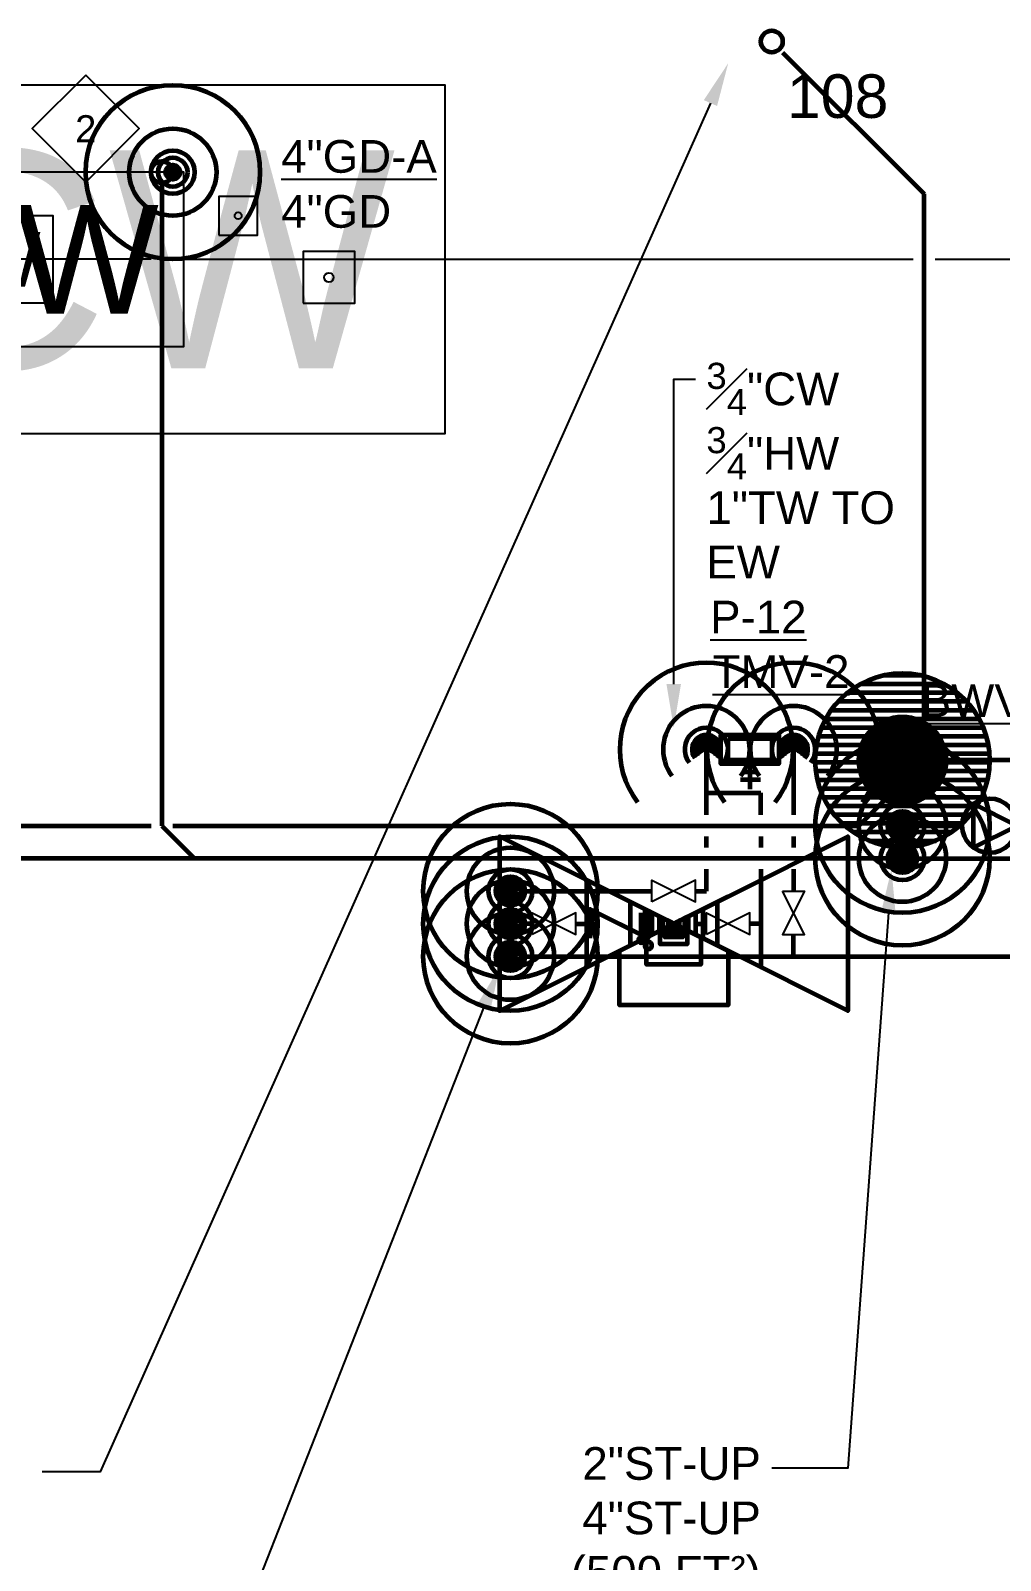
# Model space of a CAD drawing. Extents: x -3956 to 1666, y -2601 to 1886.
# Drawn here: x -1861.2 to -1594, y -128.6 to 292.7 of the extents above; entities that cross this region are included whole.
import ezdxf
from ezdxf.enums import TextEntityAlignment as Align

# ---------------------------------------------------------------- set-up
doc = ezdxf.new("R2010")
doc.units = 0
doc.header["$LTSCALE"] = 36
doc.header["$MEASUREMENT"] = 0
for name, color, linetype in [('G-ANNO-TEXT', 70, 'Continuous'), ('G-ANNO-TEXT @ 96', 70, 'Continuous'), ('P-GD-N', 3, 'Continuous'), ('P-GD-N @ 128', 3, 'Continuous'), ('P-GD-N @ 96', 3, 'Continuous'), ('P-NDCW-N', 4, 'Continuous'), ('P-NDCW-N @ 1 (1)', 4, 'Continuous'), ('P-NDCW-N @ 1 (2)', 4, 'Continuous'), ('P-NDCW-N @ 128', 4, 'Continuous'), ('P-NDCW-N @ 192', 4, 'Continuous'), ('P-NDCW-N @ 384', 4, 'Continuous'), ('P-NDCW-N @ 48', 4, 'Continuous'), ('P-NDCW-N @ 64', 4, 'Continuous'), ('P-NDCW-N @ 768', 4, 'Continuous'), ('P-NDCW-N @ 96', 4, 'Continuous')]:
    doc.layers.add(name, color=color, linetype=linetype)
for name, color, linetype, lineweight in [('P-CW-N', 4, 'Continuous', 60), ('P-CW-N @ 1 (1)', 4, 'Continuous', 60), ('P-CW-N @ 1 (2)', 4, 'Continuous', 60), ('P-CW-N @ 12', 4, 'Continuous', 60), ('P-CW-N @ 128', 4, 'Continuous', 60), ('P-CW-N @ 16', 4, 'Continuous', 60), ('P-CW-N @ 192', 4, 'Continuous', 60), ('P-CW-N @ 2', 4, 'Continuous', 60), ('P-CW-N @ 24', 4, 'Continuous', 60), ('P-CW-N @ 384', 4, 'Continuous', 60), ('P-CW-N @ 4', 4, 'Continuous', 60), ('P-CW-N @ 48', 4, 'Continuous', 60), ('P-CW-N @ 64', 4, 'Continuous', 60), ('P-CW-N @ 768', 4, 'Continuous', 60), ('P-CW-N @ 8', 4, 'Continuous', 60), ('P-CW-N @ 96', 4, 'Continuous', 60), ('P-HW-N', 1, 'Continuous', 60), ('P-HW-N @ 1 (1)', 1, 'Continuous', 60), ('P-HW-N @ 1 (2)', 1, 'Continuous', 60), ('P-HW-N @ 12', 1, 'Continuous', 60), ('P-HW-N @ 128', 1, 'Continuous', 60), ('P-HW-N @ 16', 1, 'Continuous', 60), ('P-HW-N @ 192', 1, 'Continuous', 60), ('P-HW-N @ 2', 1, 'Continuous', 60), ('P-HW-N @ 24', 1, 'Continuous', 60), ('P-HW-N @ 384', 1, 'Continuous', 60), ('P-HW-N @ 4', 1, 'Continuous', 60), ('P-HW-N @ 48', 1, 'Continuous', 60), ('P-HW-N @ 64', 1, 'Continuous', 60), ('P-HW-N @ 768', 1, 'Continuous', 60), ('P-HW-N @ 8', 1, 'Continuous', 60), ('P-HW-N @ 96', 1, 'Continuous', 60), ('P-HWC-N', 2, 'Continuous', 60), ('P-HWC-N @ 1 (1)', 2, 'Continuous', 60), ('P-HWC-N @ 1 (2)', 2, 'Continuous', 60), ('P-HWC-N @ 12', 2, 'Continuous', 60), ('P-HWC-N @ 128', 2, 'Continuous', 60), ('P-HWC-N @ 16', 2, 'Continuous', 60), ('P-HWC-N @ 192', 2, 'Continuous', 60), ('P-HWC-N @ 2', 2, 'Continuous', 60), ('P-HWC-N @ 24', 2, 'Continuous', 60), ('P-HWC-N @ 384', 2, 'Continuous', 60), ('P-HWC-N @ 4', 2, 'Continuous', 60), ('P-HWC-N @ 48', 2, 'Continuous', 60), ('P-HWC-N @ 64', 2, 'Continuous', 60), ('P-HWC-N @ 768', 2, 'Continuous', 60), ('P-HWC-N @ 8', 2, 'Continuous', 60), ('P-HWC-N @ 96', 2, 'Continuous', 60), ('P-SAN-N', 6, 'Continuous', 60), ('P-SAN-N @ 96', 6, 'Continuous', 60), ('P-STRM-N', 2, 'Continuous', 60), ('P-STRM-N @ 1 (1)', 2, 'Continuous', 60), ('P-STRM-N @ 1 (2)', 2, 'Continuous', 60), ('P-STRM-N @ 12', 2, 'Continuous', 60), ('P-STRM-N @ 128', 2, 'Continuous', 60), ('P-STRM-N @ 16', 2, 'Continuous', 60), ('P-STRM-N @ 192', 2, 'Continuous', 60), ('P-STRM-N @ 2', 2, 'Continuous', 60), ('P-STRM-N @ 24', 2, 'Continuous', 60), ('P-STRM-N @ 384', 2, 'Continuous', 60), ('P-STRM-N @ 4', 2, 'Continuous', 60), ('P-STRM-N @ 48', 2, 'Continuous', 60), ('P-STRM-N @ 64', 2, 'Continuous', 60), ('P-STRM-N @ 768', 2, 'Continuous', 60), ('P-STRM-N @ 8', 2, 'Continuous', 60), ('P-STRM-N @ 96', 2, 'Continuous', 60)]:
    doc.layers.add(name, color=color, linetype=linetype, lineweight=lineweight)
doc.layers.add('P-SAN-DFU', color=7, linetype='Continuous', plot=False)
doc.styles.add('Arial', font='arial.ttf')

# ---------------------------------------------------------------- blocks, each defined once
blk = doc.blocks.new('*U7')
blk.add_circle((0, 0), 0.03125)
blk = doc.blocks.new('*U1555')
at = {"layer": 'P-STRM-N @ 1 (1)'}
blk.add_blockref('*U7', (-1621.000000014937, 73.74280152299616), dxfattribs=at)
at = {"layer": 'P-STRM-N @ 1 (2)'}
blk.add_blockref('*U7', (-1621.000000014937, 73.74280152299616), dxfattribs=at)
at = {"layer": 'P-STRM-N @ 12', "xscale": 12, "yscale": 12, "zscale": 12}
blk.add_blockref('*U7', (-1621.000000014937, 73.74280152299616), dxfattribs=at)
at = {"layer": 'P-STRM-N @ 128', "xscale": 128, "yscale": 128, "zscale": 128}
blk.add_blockref('*U7', (-1621.000000014937, 73.74280152299616), dxfattribs=at)
at = {"layer": 'P-STRM-N @ 16', "xscale": 16, "yscale": 16, "zscale": 16}
blk.add_blockref('*U7', (-1621.000000014937, 73.74280152299616), dxfattribs=at)
at = {"layer": 'P-STRM-N @ 192', "xscale": 192, "yscale": 192, "zscale": 192}
blk.add_blockref('*U7', (-1621.000000014937, 73.74280152299616), dxfattribs=at)
at = {"layer": 'P-STRM-N @ 2', "xscale": 2, "yscale": 2, "zscale": 2}
blk.add_blockref('*U7', (-1621.000000014937, 73.74280152299616), dxfattribs=at)
at = {"layer": 'P-STRM-N @ 24', "xscale": 24, "yscale": 24, "zscale": 24}
blk.add_blockref('*U7', (-1621.000000014937, 73.74280152299616), dxfattribs=at)
at = {"layer": 'P-STRM-N @ 384', "xscale": 384, "yscale": 384, "zscale": 384}
blk.add_blockref('*U7', (-1621.000000014937, 73.74280152299616), dxfattribs=at)
at = {"layer": 'P-STRM-N @ 4', "xscale": 4, "yscale": 4, "zscale": 4}
blk.add_blockref('*U7', (-1621.000000014937, 73.74280152299616), dxfattribs=at)
at = {"layer": 'P-STRM-N @ 48', "xscale": 48, "yscale": 48, "zscale": 48}
blk.add_blockref('*U7', (-1621.000000014937, 73.74280152299616), dxfattribs=at)
at = {"layer": 'P-STRM-N @ 64', "xscale": 64, "yscale": 64, "zscale": 64}
blk.add_blockref('*U7', (-1621.000000014937, 73.74280152299616), dxfattribs=at)
at = {"layer": 'P-STRM-N @ 768', "xscale": 768, "yscale": 768, "zscale": 768}
blk.add_blockref('*U7', (-1621.000000014937, 73.74280152299616), dxfattribs=at)
at = {"layer": 'P-STRM-N @ 8', "xscale": 8, "yscale": 8, "zscale": 8}
blk.add_blockref('*U7', (-1621.000000014937, 73.74280152299616), dxfattribs=at)
at = {"layer": 'P-STRM-N @ 96', "xscale": 96, "yscale": 96, "zscale": 96}
blk.add_blockref('*U7', (-1621.000000014937, 73.74280152299616), dxfattribs=at)
blk = doc.blocks.new('*U25')
h = blk.add_hatch()
h.set_pattern_fill('ANSI31', color=256, scale=0.025, angle=135)
h.set_pattern_definition([(180, (0, 0), (-4.336808689942018e-19, -0.003125), [])])
edge = h.paths.add_edge_path()
edge.add_arc((-3.469446951953614e-18, -6.938893903907228e-18), 0.03125000000000001, 0, 360)
blk.add_circle((0, 0), 0.03125)
blk = doc.blocks.new('*U1654')
at = {"layer": 'P-STRM-N @ 1 (1)'}
blk.add_blockref('*U25', (-1621.000000014937, 91.74280152299616), dxfattribs=at)
at = {"layer": 'P-STRM-N @ 1 (2)'}
blk.add_blockref('*U25', (-1621.000000014937, 91.74280152299616), dxfattribs=at)
at = {"layer": 'P-STRM-N @ 12', "xscale": 12, "yscale": 12, "zscale": 12}
blk.add_blockref('*U25', (-1621.000000014937, 91.74280152299616), dxfattribs=at)
at = {"layer": 'P-STRM-N @ 128', "xscale": 128, "yscale": 128, "zscale": 128}
blk.add_blockref('*U25', (-1621.000000014937, 91.74280152299616), dxfattribs=at)
at = {"layer": 'P-STRM-N @ 16', "xscale": 16, "yscale": 16, "zscale": 16}
blk.add_blockref('*U25', (-1621.000000014937, 91.74280152299616), dxfattribs=at)
at = {"layer": 'P-STRM-N @ 192', "xscale": 192, "yscale": 192, "zscale": 192}
blk.add_blockref('*U25', (-1621.000000014937, 91.74280152299616), dxfattribs=at)
at = {"layer": 'P-STRM-N @ 2', "xscale": 2, "yscale": 2, "zscale": 2}
blk.add_blockref('*U25', (-1621.000000014937, 91.74280152299616), dxfattribs=at)
at = {"layer": 'P-STRM-N @ 24', "xscale": 24, "yscale": 24, "zscale": 24}
blk.add_blockref('*U25', (-1621.000000014937, 91.74280152299616), dxfattribs=at)
at = {"layer": 'P-STRM-N @ 384', "xscale": 384, "yscale": 384, "zscale": 384}
blk.add_blockref('*U25', (-1621.000000014937, 91.74280152299616), dxfattribs=at)
at = {"layer": 'P-STRM-N @ 4', "xscale": 4, "yscale": 4, "zscale": 4}
blk.add_blockref('*U25', (-1621.000000014937, 91.74280152299616), dxfattribs=at)
at = {"layer": 'P-STRM-N @ 48', "xscale": 48, "yscale": 48, "zscale": 48}
blk.add_blockref('*U25', (-1621.000000014937, 91.74280152299616), dxfattribs=at)
at = {"layer": 'P-STRM-N @ 64', "xscale": 64, "yscale": 64, "zscale": 64}
blk.add_blockref('*U25', (-1621.000000014937, 91.74280152299616), dxfattribs=at)
at = {"layer": 'P-STRM-N @ 768', "xscale": 768, "yscale": 768, "zscale": 768}
blk.add_blockref('*U25', (-1621.000000014937, 91.74280152299616), dxfattribs=at)
at = {"layer": 'P-STRM-N @ 8', "xscale": 8, "yscale": 8, "zscale": 8}
blk.add_blockref('*U25', (-1621.000000014937, 91.74280152299616), dxfattribs=at)
at = {"layer": 'P-STRM-N @ 96', "xscale": 96, "yscale": 96, "zscale": 96}
blk.add_blockref('*U25', (-1555.000000014937, 91.74280152299616), dxfattribs=at)
blk = doc.blocks.new('*U83')
at = {"layer": 'DEFPOINTS'}
blk.add_lwpolyline([(-0.1875, -0.06249999999999999), (0.1875, -0.0625), (0.1875, 0.0625), (-0.1875, 0.0625)], close=True, dxfattribs=at)
at = {"style": 'Arial'}
blk.add_text('NDCW', height=0.078125, dxfattribs=at).set_placement((-8.219560710945029e-17, 0), align=Align.MIDDLE)
blk = doc.blocks.new('*U1755')
at = {"layer": 'P-NDCW-N @ 1 (1)', "linetype": 'ByBlock', "lineweight": -2}
blk.add_blockref('*U83', (-1891.000000014937, 229.7428015229962), dxfattribs=at)
at = {"layer": 'P-NDCW-N @ 1 (2)', "linetype": 'ByBlock', "lineweight": -2}
blk.add_blockref('*U83', (-1891.000000014937, 229.7428015229962), dxfattribs=at)
at = {"layer": 'P-NDCW-N @ 128', "linetype": 'ByBlock', "lineweight": -2, "xscale": 128, "yscale": 128, "zscale": 128}
blk.add_blockref('*U83', (-1891.000000014937, 229.7428015229962), dxfattribs=at)
at = {"layer": 'P-NDCW-N @ 192', "linetype": 'ByBlock', "lineweight": -2, "xscale": 192, "yscale": 192, "zscale": 192}
blk.add_blockref('*U83', (-1891.000000014937, 229.7428015229962), dxfattribs=at)
at = {"layer": 'P-NDCW-N @ 384', "linetype": 'ByBlock', "lineweight": -2, "xscale": 384, "yscale": 384, "zscale": 384}
blk.add_blockref('*U83', (-1891.000000014937, 229.7428015229962), dxfattribs=at)
at = {"layer": 'P-NDCW-N @ 48', "linetype": 'ByBlock', "lineweight": -2, "xscale": 48, "yscale": 48, "zscale": 48}
blk.add_blockref('*U83', (-1891.000000014937, 229.7428015229962), dxfattribs=at)
at = {"layer": 'P-NDCW-N @ 64', "linetype": 'ByBlock', "lineweight": -2, "xscale": 64, "yscale": 64, "zscale": 64}
blk.add_blockref('*U83', (-1891.000000014937, 229.7428015229962), dxfattribs=at)
at = {"layer": 'P-NDCW-N @ 768', "linetype": 'ByBlock', "lineweight": -2, "xscale": 768, "yscale": 768, "zscale": 768}
blk.add_blockref('*U83', (-1891.000000014937, 229.7428015229962), dxfattribs=at)
at = {"layer": 'P-NDCW-N @ 96', "linetype": 'ByBlock', "lineweight": -2, "xscale": 96, "yscale": 96, "zscale": 96}
blk.add_blockref('*U83', (-1891.000000014937, 229.7428015229962), dxfattribs=at)
blk = doc.blocks.new('*U1803')
at = {"layer": 'P-STRM-N @ 1 (1)'}
blk.add_blockref('*U7', (-1621.000000014937, 64.74280152299616), dxfattribs=at)
at = {"layer": 'P-STRM-N @ 1 (2)'}
blk.add_blockref('*U7', (-1621.000000014937, 64.74280152299616), dxfattribs=at)
at = {"layer": 'P-STRM-N @ 12', "xscale": 12, "yscale": 12, "zscale": 12}
blk.add_blockref('*U7', (-1621.000000014937, 64.74280152299616), dxfattribs=at)
at = {"layer": 'P-STRM-N @ 128', "xscale": 128, "yscale": 128, "zscale": 128}
blk.add_blockref('*U7', (-1621.000000014937, 64.74280152299616), dxfattribs=at)
at = {"layer": 'P-STRM-N @ 16', "xscale": 16, "yscale": 16, "zscale": 16}
blk.add_blockref('*U7', (-1621.000000014937, 64.74280152299616), dxfattribs=at)
at = {"layer": 'P-STRM-N @ 192', "xscale": 192, "yscale": 192, "zscale": 192}
blk.add_blockref('*U7', (-1621.000000014937, 64.74280152299616), dxfattribs=at)
at = {"layer": 'P-STRM-N @ 2', "xscale": 2, "yscale": 2, "zscale": 2}
blk.add_blockref('*U7', (-1621.000000014937, 64.74280152299616), dxfattribs=at)
at = {"layer": 'P-STRM-N @ 24', "xscale": 24, "yscale": 24, "zscale": 24}
blk.add_blockref('*U7', (-1621.000000014937, 64.74280152299616), dxfattribs=at)
at = {"layer": 'P-STRM-N @ 384', "xscale": 384, "yscale": 384, "zscale": 384}
blk.add_blockref('*U7', (-1621.000000014937, 64.74280152299616), dxfattribs=at)
at = {"layer": 'P-STRM-N @ 4', "xscale": 4, "yscale": 4, "zscale": 4}
blk.add_blockref('*U7', (-1621.000000014937, 64.74280152299616), dxfattribs=at)
at = {"layer": 'P-STRM-N @ 48', "xscale": 48, "yscale": 48, "zscale": 48}
blk.add_blockref('*U7', (-1621.000000014937, 64.74280152299616), dxfattribs=at)
at = {"layer": 'P-STRM-N @ 64', "xscale": 64, "yscale": 64, "zscale": 64}
blk.add_blockref('*U7', (-1621.000000014937, 64.74280152299616), dxfattribs=at)
at = {"layer": 'P-STRM-N @ 768', "xscale": 768, "yscale": 768, "zscale": 768}
blk.add_blockref('*U7', (-1621.000000014937, 64.74280152299616), dxfattribs=at)
at = {"layer": 'P-STRM-N @ 8', "xscale": 8, "yscale": 8, "zscale": 8}
blk.add_blockref('*U7', (-1621.000000014937, 64.74280152299616), dxfattribs=at)
at = {"layer": 'P-STRM-N @ 96', "xscale": 96, "yscale": 96, "zscale": 96}
blk.add_blockref('*U7', (-1621.000000014937, 64.74280152299616), dxfattribs=at)
blk = doc.blocks.new('BACKWATER VALVE')
blk.add_lwpolyline([(0.078125, 1.91351062366774e-18), (-0.046875, 0.0625), (-0.046875, -0.0625)], close=True)
blk.add_circle((0, 0), 0.078125)
blk = doc.blocks.new('DIAMOND TAG')
blk.add_lwpolyline([(0, -0.1533391834124131), (0.1533391834122995, 0), (0, 0.1533391834122995), (-0.1533391834122995, 0)], close=True)
at = {"style": 'Arial'}
blk.add_attdef('XXX', text='', height=0.078125, dxfattribs=at).set_placement((0, 0), align=Align.MIDDLE)
blk = doc.blocks.new('*U1813')
at = {"layer": 'P-STRM-N @ 1 (1)'}
blk.add_blockref('*U7', (-1822.000000014937, 253.7428015229962), dxfattribs=at)
at = {"layer": 'P-STRM-N @ 1 (2)'}
blk.add_blockref('*U7', (-1822.000000014937, 253.7428015229962), dxfattribs=at)
at = {"layer": 'P-STRM-N @ 12', "xscale": 12, "yscale": 12, "zscale": 12}
blk.add_blockref('*U7', (-1822.000000014937, 253.7428015229962), dxfattribs=at)
at = {"layer": 'P-STRM-N @ 128', "xscale": 128, "yscale": 128, "zscale": 128}
blk.add_blockref('*U7', (-1822.000000014937, 253.7428015229962), dxfattribs=at)
at = {"layer": 'P-STRM-N @ 16', "xscale": 16, "yscale": 16, "zscale": 16}
blk.add_blockref('*U7', (-1822.000000014937, 253.7428015229962), dxfattribs=at)
at = {"layer": 'P-STRM-N @ 192', "xscale": 192, "yscale": 192, "zscale": 192}
blk.add_blockref('*U7', (-1822.000000014937, 253.7428015229962), dxfattribs=at)
at = {"layer": 'P-STRM-N @ 2', "xscale": 2, "yscale": 2, "zscale": 2}
blk.add_blockref('*U7', (-1822.000000014937, 253.7428015229962), dxfattribs=at)
at = {"layer": 'P-STRM-N @ 24', "xscale": 24, "yscale": 24, "zscale": 24}
blk.add_blockref('*U7', (-1822.000000014937, 253.7428015229962), dxfattribs=at)
at = {"layer": 'P-STRM-N @ 384', "xscale": 384, "yscale": 384, "zscale": 384}
blk.add_blockref('*U7', (-1822.000000014937, 253.7428015229962), dxfattribs=at)
at = {"layer": 'P-STRM-N @ 4', "xscale": 4, "yscale": 4, "zscale": 4}
blk.add_blockref('*U7', (-1822.000000014937, 253.7428015229962), dxfattribs=at)
at = {"layer": 'P-STRM-N @ 48', "xscale": 48, "yscale": 48, "zscale": 48}
blk.add_blockref('*U7', (-1822.000000014937, 253.7428015229962), dxfattribs=at)
at = {"layer": 'P-STRM-N @ 64', "xscale": 64, "yscale": 64, "zscale": 64}
blk.add_blockref('*U7', (-1822.000000014937, 253.7428015229962), dxfattribs=at)
at = {"layer": 'P-STRM-N @ 768', "xscale": 768, "yscale": 768, "zscale": 768}
blk.add_blockref('*U7', (-1822.000000014937, 253.7428015229962), dxfattribs=at)
at = {"layer": 'P-STRM-N @ 8', "xscale": 8, "yscale": 8, "zscale": 8}
blk.add_blockref('*U7', (-1822.000000014937, 253.7428015229962), dxfattribs=at)
at = {"layer": 'P-STRM-N @ 96', "xscale": 96, "yscale": 96, "zscale": 96}
blk.add_blockref('*U7', (-1825.000000014937, 253.7428015229962), dxfattribs=at)
blk = doc.blocks.new('*U17')
at = {"linetype": 'Continuous'}
blk.add_lwpolyline([(-0.05555774199920424, -0.05555774199920421), (0.05555774199920421, -0.05555774199920424), (0.05555774199920425, 0.05555774199920421), (-0.05555774199920416, 0.05555774199920427)], close=True, dxfattribs=at)
at = {"color": 7, "linetype": 'Continuous'}
blk.add_circle((0, 0), 0.01, dxfattribs=at)
blk = doc.blocks.new('*U1841')
at = {"layer": 'P-GD-N @ 128', "xscale": 128, "yscale": 128, "zscale": 128}
blk.add_blockref('*U17', (-1779.000000014937, 224.7428015229966), dxfattribs=at)
at = {"layer": 'P-GD-N @ 96', "xscale": 96, "yscale": 96, "zscale": 96}
blk.add_blockref('*U17', (-1804.000000014937, 241.7428015229962), dxfattribs=at)
blk = doc.blocks.new('*U41')
at = {"linetype": 'Continuous'}
for p, q in [((1.000000000001e-06, 0.03125), (1.000000000001e-06, 0.08564697334713617)), ((-0.02242570140196611, 0.06523007362366245), (0.02056475370833223, 0.06523007362366245))]:
    blk.add_line(p, q, dxfattribs=at)
blk.add_lwpolyline([(0.0625, -0.03125), (-0.062498, -0.03125), (-0.062498, 0.03125), (0.0625, 0.03125)], close=True, dxfattribs=at)
blk = doc.blocks.new('*U1851')
at = {"layer": 'P-HW-N @ 128', "xscale": 128, "yscale": 128, "zscale": 128, "rotation": 180}
blk.add_blockref('*U41', (-1662.999904014936, 94.74280152299616), dxfattribs=at)
at = {"layer": 'P-HW-N @ 96', "xscale": 96, "yscale": 96, "zscale": 96, "rotation": 180}
blk.add_blockref('*U41', (-1662.999904014936, 94.74280152299616), dxfattribs=at)
blk = doc.blocks.new('*U97')
at = {"linetype": 'Continuous'}
blk.add_lwpolyline([(-0.0625, 0.0625, 0, 0.02734375, 0), (-0.004140429033668624, 0.0625, 0, 0, 0), (-0.004140429033668624, 0.0625, 0, 0, 0), (0.06249999999977263, 0.0625, 0, 0, 0)], format="xyseb", dxfattribs=at)
blk.add_lwpolyline([(-0.0625, 0.03125), (-0.0625, -0.03125), (0.0625, 0.03125), (0.0625, -0.03125)], dxfattribs=at)
blk.add_circle((0.0625, 0.046875), 0.007812499999988433, dxfattribs=at)
blk = doc.blocks.new('*U1852')
at = {"layer": 'P-HWC-N @ 128', "xscale": -128, "yscale": 128, "zscale": 128, "rotation": 180}
blk.add_blockref('*U97', (-1699.000000014936, 46.74280152299616), dxfattribs=at)
at = {"layer": 'P-HWC-N @ 96', "xscale": -96, "yscale": 96, "zscale": 96, "rotation": 180}
blk.add_blockref('*U97', (-1699.000000014936, 46.74280152299616), dxfattribs=at)
blk = doc.blocks.new('*U42')
at = {"linetype": 'Continuous'}
for points in [[(-0.01950223899833947, -0.009751119128395658), (-0.06250000047529625, -0.03124999904940751), (-0.06249999952470375, 0.03125000095059249), (-0.01950223850397403, 0.009751119622759319)], [(-0.01950223850397423, 0.00975111962275942), (-0.01950223850397423, 0.02925335812675912), (0.0195022389983379, 0.02925335812675912), (0.0195022389983379, 0.00975111912839576)], [(0.01950223850397226, -0.009751119622759319), (0.06249999952470375, -0.03125000095059249), (0.06250000047529625, 0.03124999904940751), (0.0195022389983377, 0.009751119128395658)], [(-0.01950223850397562, -0.009751119622759222), (4.943599696272116e-10, -4.943635590677493e-10), (-0.01950223800961018, 0.009751119128395755)], [(0.01950223899833789, 0.009751119128395757), (4.943647435862175e-10, -4.943635590677493e-10), (0.01950223949270333, -0.00975111962275922)]]:
    blk.add_lwpolyline(points, dxfattribs=at)
blk = doc.blocks.new('*U1853')
at = {"layer": 'P-HWC-N @ 1 (1)', "rotation": 180}
blk.add_blockref('*U42', (-1684.000000014936, 46.74280147553736), dxfattribs=at)
at = {"layer": 'P-HWC-N @ 1 (2)', "rotation": 180}
blk.add_blockref('*U42', (-1684.000000014936, 46.74280147553736), dxfattribs=at)
at = {"layer": 'P-HWC-N @ 12', "xscale": 12, "yscale": 12, "zscale": 12, "rotation": 180}
blk.add_blockref('*U42', (-1684.000000014936, 46.74280147553736), dxfattribs=at)
at = {"layer": 'P-HWC-N @ 128', "xscale": 128, "yscale": 128, "zscale": 128, "rotation": 180}
blk.add_blockref('*U42', (-1684.000000014936, 46.74280147553736), dxfattribs=at)
at = {"layer": 'P-HWC-N @ 16', "xscale": 16, "yscale": 16, "zscale": 16, "rotation": 180}
blk.add_blockref('*U42', (-1684.000000014936, 46.74280147553736), dxfattribs=at)
at = {"layer": 'P-HWC-N @ 192', "xscale": 192, "yscale": 192, "zscale": 192, "rotation": 180}
blk.add_blockref('*U42', (-1684.000000014936, 46.74280147553736), dxfattribs=at)
at = {"layer": 'P-HWC-N @ 2', "xscale": 2, "yscale": 2, "zscale": 2, "rotation": 180}
blk.add_blockref('*U42', (-1684.000000014936, 46.74280147553736), dxfattribs=at)
at = {"layer": 'P-HWC-N @ 24', "xscale": 24, "yscale": 24, "zscale": 24, "rotation": 180}
blk.add_blockref('*U42', (-1684.000000014936, 46.74280147553736), dxfattribs=at)
at = {"layer": 'P-HWC-N @ 384', "xscale": 384, "yscale": 384, "zscale": 384, "rotation": 180}
blk.add_blockref('*U42', (-1684.000000014936, 46.74280147553736), dxfattribs=at)
at = {"layer": 'P-HWC-N @ 4', "xscale": 4, "yscale": 4, "zscale": 4, "rotation": 180}
blk.add_blockref('*U42', (-1684.000000014936, 46.74280147553736), dxfattribs=at)
at = {"layer": 'P-HWC-N @ 48', "xscale": 48, "yscale": 48, "zscale": 48, "rotation": 180}
blk.add_blockref('*U42', (-1684.000000014936, 46.74280147553736), dxfattribs=at)
at = {"layer": 'P-HWC-N @ 64', "xscale": 64, "yscale": 64, "zscale": 64, "rotation": 180}
blk.add_blockref('*U42', (-1684.000000014936, 46.74280147553736), dxfattribs=at)
at = {"layer": 'P-HWC-N @ 768', "xscale": 768, "yscale": 768, "zscale": 768, "rotation": 180}
blk.add_blockref('*U42', (-1684.000000014936, 46.74280147553736), dxfattribs=at)
at = {"layer": 'P-HWC-N @ 8', "xscale": 8, "yscale": 8, "zscale": 8, "rotation": 180}
blk.add_blockref('*U42', (-1684.000000014936, 46.74280147553736), dxfattribs=at)
at = {"layer": 'P-HWC-N @ 96', "xscale": 96, "yscale": 96, "zscale": 96, "rotation": 180}
blk.add_blockref('*U42', (-1684.000000014936, 46.74280147553736), dxfattribs=at)
blk = doc.blocks.new('*U13')
at = {"linetype": 'Continuous'}
blk.add_arc((0, 0), 0.03111555437015312, 232.5669694738212, 127.4330305261797, dxfattribs=at)
blk = doc.blocks.new('*U1854')
at = {"layer": 'P-HW-N @ 1 (1)', "rotation": 89.99999999999999}
blk.add_blockref('*U13', (-1675.000000014937, 94.74280152299616), dxfattribs=at)
at = {"layer": 'P-HW-N @ 1 (2)', "rotation": 89.99999999999999}
blk.add_blockref('*U13', (-1675.000000014937, 94.74280152299616), dxfattribs=at)
at = {"layer": 'P-HW-N @ 12', "xscale": 12, "yscale": 12, "zscale": 12, "rotation": 89.99999999999999}
blk.add_blockref('*U13', (-1675.000000014937, 94.74280152299616), dxfattribs=at)
at = {"layer": 'P-HW-N @ 128', "xscale": 128, "yscale": 128, "zscale": 128, "rotation": 89.99999999999999}
blk.add_blockref('*U13', (-1675.000000014937, 94.74280152299616), dxfattribs=at)
at = {"layer": 'P-HW-N @ 16', "xscale": 16, "yscale": 16, "zscale": 16, "rotation": 89.99999999999999}
blk.add_blockref('*U13', (-1675.000000014937, 94.74280152299616), dxfattribs=at)
at = {"layer": 'P-HW-N @ 192', "xscale": 192, "yscale": 192, "zscale": 192, "rotation": 89.99999999999999}
blk.add_blockref('*U13', (-1675.000000014937, 94.74280152299616), dxfattribs=at)
at = {"layer": 'P-HW-N @ 2', "xscale": 2, "yscale": 2, "zscale": 2, "rotation": 89.99999999999999}
blk.add_blockref('*U13', (-1675.000000014937, 94.74280152299616), dxfattribs=at)
at = {"layer": 'P-HW-N @ 24', "xscale": 24, "yscale": 24, "zscale": 24, "rotation": 89.99999999999999}
blk.add_blockref('*U13', (-1675.000000014937, 94.74280152299616), dxfattribs=at)
at = {"layer": 'P-HW-N @ 384', "xscale": 384, "yscale": 384, "zscale": 384, "rotation": 89.99999999999999}
blk.add_blockref('*U13', (-1675.000000014937, 94.74280152299616), dxfattribs=at)
at = {"layer": 'P-HW-N @ 4', "xscale": 4, "yscale": 4, "zscale": 4, "rotation": 89.99999999999999}
blk.add_blockref('*U13', (-1675.000000014937, 94.74280152299616), dxfattribs=at)
at = {"layer": 'P-HW-N @ 48', "xscale": 48, "yscale": 48, "zscale": 48, "rotation": 89.99999999999999}
blk.add_blockref('*U13', (-1675.000000014937, 94.74280152299616), dxfattribs=at)
at = {"layer": 'P-HW-N @ 64', "xscale": 64, "yscale": 64, "zscale": 64, "rotation": 89.99999999999999}
blk.add_blockref('*U13', (-1675.000000014937, 94.74280152299616), dxfattribs=at)
at = {"layer": 'P-HW-N @ 768', "xscale": 768, "yscale": 768, "zscale": 768, "rotation": 89.99999999999999}
blk.add_blockref('*U13', (-1675.000000014937, 94.74280152299616), dxfattribs=at)
at = {"layer": 'P-HW-N @ 8', "xscale": 8, "yscale": 8, "zscale": 8, "rotation": 89.99999999999999}
blk.add_blockref('*U13', (-1675.000000014937, 94.74280152299616), dxfattribs=at)
at = {"layer": 'P-HW-N @ 96', "xscale": 96, "yscale": 96, "zscale": 96, "rotation": 89.99999999999999}
blk.add_blockref('*U13', (-1675.000000014937, 94.74280152299616), dxfattribs=at)
blk = doc.blocks.new('Pipe-Plan')
for p, q in [((-0.09375000000000007, -0.03124999999999999), (-0.09375000000000007, 0.03125000000000001)), ((-0.09375000000000007, 7.654042494670958e-18), (-4.510281037539698e-17, -2.8775150500842e-17))]:
    blk.add_line(p, q)
blk = doc.blocks.new('*U1855')
at = {"layer": 'P-CW-N @ 1 (1)', "rotation": 89.99999999999999}
blk.add_blockref('*U13', (-1651.000000014937, 94.74280152299616), dxfattribs=at)
at = {"layer": 'P-CW-N @ 1 (2)', "rotation": 89.99999999999999}
blk.add_blockref('*U13', (-1651.000000014937, 94.74280152299616), dxfattribs=at)
at = {"layer": 'P-CW-N @ 12', "xscale": 12, "yscale": 12, "zscale": 12, "rotation": 89.99999999999999}
blk.add_blockref('*U13', (-1651.000000014937, 94.74280152299616), dxfattribs=at)
at = {"layer": 'P-CW-N @ 128', "xscale": 128, "yscale": 128, "zscale": 128, "rotation": 89.99999999999999}
blk.add_blockref('*U13', (-1651.000000014937, 94.74280152299616), dxfattribs=at)
at = {"layer": 'P-CW-N @ 16', "xscale": 16, "yscale": 16, "zscale": 16, "rotation": 89.99999999999999}
blk.add_blockref('*U13', (-1651.000000014937, 94.74280152299616), dxfattribs=at)
at = {"layer": 'P-CW-N @ 192', "xscale": 192, "yscale": 192, "zscale": 192, "rotation": 89.99999999999999}
blk.add_blockref('*U13', (-1651.000000014937, 94.74280152299616), dxfattribs=at)
at = {"layer": 'P-CW-N @ 2', "xscale": 2, "yscale": 2, "zscale": 2, "rotation": 89.99999999999999}
blk.add_blockref('*U13', (-1651.000000014937, 94.74280152299616), dxfattribs=at)
at = {"layer": 'P-CW-N @ 24', "xscale": 24, "yscale": 24, "zscale": 24, "rotation": 89.99999999999999}
blk.add_blockref('*U13', (-1651.000000014937, 94.74280152299616), dxfattribs=at)
at = {"layer": 'P-CW-N @ 384', "xscale": 384, "yscale": 384, "zscale": 384, "rotation": 89.99999999999999}
blk.add_blockref('*U13', (-1651.000000014937, 94.74280152299616), dxfattribs=at)
at = {"layer": 'P-CW-N @ 4', "xscale": 4, "yscale": 4, "zscale": 4, "rotation": 89.99999999999999}
blk.add_blockref('*U13', (-1651.000000014937, 94.74280152299616), dxfattribs=at)
at = {"layer": 'P-CW-N @ 48', "xscale": 48, "yscale": 48, "zscale": 48, "rotation": 89.99999999999999}
blk.add_blockref('*U13', (-1651.000000014937, 94.74280152299616), dxfattribs=at)
at = {"layer": 'P-CW-N @ 64', "xscale": 64, "yscale": 64, "zscale": 64, "rotation": 89.99999999999999}
blk.add_blockref('*U13', (-1651.000000014937, 94.74280152299616), dxfattribs=at)
at = {"layer": 'P-CW-N @ 768', "xscale": 768, "yscale": 768, "zscale": 768, "rotation": 89.99999999999999}
blk.add_blockref('*U13', (-1651.000000014937, 94.74280152299616), dxfattribs=at)
at = {"layer": 'P-CW-N @ 8', "xscale": 8, "yscale": 8, "zscale": 8, "rotation": 89.99999999999999}
blk.add_blockref('*U13', (-1651.000000014937, 94.74280152299616), dxfattribs=at)
at = {"layer": 'P-CW-N @ 96', "xscale": 96, "yscale": 96, "zscale": 96, "rotation": 89.99999999999999}
blk.add_blockref('*U13', (-1651.000000014937, 94.74280152299616), dxfattribs=at)
blk = doc.blocks.new('*U1857')
at = {"layer": 'P-HW-N @ 1 (1)'}
blk.add_blockref('*U7', (-1729.000000014937, 55.74280152299616), dxfattribs=at)
at = {"layer": 'P-HW-N @ 1 (2)'}
blk.add_blockref('*U7', (-1729.000000014937, 55.74280152299616), dxfattribs=at)
at = {"layer": 'P-HW-N @ 12', "xscale": 12, "yscale": 12, "zscale": 12}
blk.add_blockref('*U7', (-1729.000000014937, 55.74280152299616), dxfattribs=at)
at = {"layer": 'P-HW-N @ 128', "xscale": 128, "yscale": 128, "zscale": 128}
blk.add_blockref('*U7', (-1729.000000014937, 55.74280152299616), dxfattribs=at)
at = {"layer": 'P-HW-N @ 16', "xscale": 16, "yscale": 16, "zscale": 16}
blk.add_blockref('*U7', (-1729.000000014937, 55.74280152299616), dxfattribs=at)
at = {"layer": 'P-HW-N @ 192', "xscale": 192, "yscale": 192, "zscale": 192}
blk.add_blockref('*U7', (-1729.000000014937, 55.74280152299616), dxfattribs=at)
at = {"layer": 'P-HW-N @ 2', "xscale": 2, "yscale": 2, "zscale": 2}
blk.add_blockref('*U7', (-1729.000000014937, 55.74280152299616), dxfattribs=at)
at = {"layer": 'P-HW-N @ 24', "xscale": 24, "yscale": 24, "zscale": 24}
blk.add_blockref('*U7', (-1729.000000014937, 55.74280152299616), dxfattribs=at)
at = {"layer": 'P-HW-N @ 384', "xscale": 384, "yscale": 384, "zscale": 384}
blk.add_blockref('*U7', (-1729.000000014937, 55.74280152299616), dxfattribs=at)
at = {"layer": 'P-HW-N @ 4', "xscale": 4, "yscale": 4, "zscale": 4}
blk.add_blockref('*U7', (-1729.000000014937, 55.74280152299616), dxfattribs=at)
at = {"layer": 'P-HW-N @ 48', "xscale": 48, "yscale": 48, "zscale": 48}
blk.add_blockref('*U7', (-1729.000000014937, 55.74280152299616), dxfattribs=at)
at = {"layer": 'P-HW-N @ 64', "xscale": 64, "yscale": 64, "zscale": 64}
blk.add_blockref('*U7', (-1729.000000014937, 55.74280152299616), dxfattribs=at)
at = {"layer": 'P-HW-N @ 768', "xscale": 768, "yscale": 768, "zscale": 768}
blk.add_blockref('*U7', (-1729.000000014937, 55.74280152299616), dxfattribs=at)
at = {"layer": 'P-HW-N @ 8', "xscale": 8, "yscale": 8, "zscale": 8}
blk.add_blockref('*U7', (-1729.000000014937, 55.74280152299616), dxfattribs=at)
at = {"layer": 'P-HW-N @ 96', "xscale": 96, "yscale": 96, "zscale": 96}
blk.add_blockref('*U7', (-1729.000000014937, 55.74280152299616), dxfattribs=at)
blk = doc.blocks.new('*U1858')
at = {"layer": 'P-HWC-N @ 1 (1)'}
blk.add_blockref('*U7', (-1729.000000014937, 46.74280152299616), dxfattribs=at)
at = {"layer": 'P-HWC-N @ 1 (2)'}
blk.add_blockref('*U7', (-1729.000000014937, 46.74280152299616), dxfattribs=at)
at = {"layer": 'P-HWC-N @ 12', "xscale": 12, "yscale": 12, "zscale": 12}
blk.add_blockref('*U7', (-1729.000000014937, 46.74280152299616), dxfattribs=at)
at = {"layer": 'P-HWC-N @ 128', "xscale": 128, "yscale": 128, "zscale": 128}
blk.add_blockref('*U7', (-1729.000000014937, 46.74280152299616), dxfattribs=at)
at = {"layer": 'P-HWC-N @ 16', "xscale": 16, "yscale": 16, "zscale": 16}
blk.add_blockref('*U7', (-1729.000000014937, 46.74280152299616), dxfattribs=at)
at = {"layer": 'P-HWC-N @ 192', "xscale": 192, "yscale": 192, "zscale": 192}
blk.add_blockref('*U7', (-1729.000000014937, 46.74280152299616), dxfattribs=at)
at = {"layer": 'P-HWC-N @ 2', "xscale": 2, "yscale": 2, "zscale": 2}
blk.add_blockref('*U7', (-1729.000000014937, 46.74280152299616), dxfattribs=at)
at = {"layer": 'P-HWC-N @ 24', "xscale": 24, "yscale": 24, "zscale": 24}
blk.add_blockref('*U7', (-1729.000000014937, 46.74280152299616), dxfattribs=at)
at = {"layer": 'P-HWC-N @ 384', "xscale": 384, "yscale": 384, "zscale": 384}
blk.add_blockref('*U7', (-1729.000000014937, 46.74280152299616), dxfattribs=at)
at = {"layer": 'P-HWC-N @ 4', "xscale": 4, "yscale": 4, "zscale": 4}
blk.add_blockref('*U7', (-1729.000000014937, 46.74280152299616), dxfattribs=at)
at = {"layer": 'P-HWC-N @ 48', "xscale": 48, "yscale": 48, "zscale": 48}
blk.add_blockref('*U7', (-1729.000000014937, 46.74280152299616), dxfattribs=at)
at = {"layer": 'P-HWC-N @ 64', "xscale": 64, "yscale": 64, "zscale": 64}
blk.add_blockref('*U7', (-1729.000000014937, 46.74280152299616), dxfattribs=at)
at = {"layer": 'P-HWC-N @ 768', "xscale": 768, "yscale": 768, "zscale": 768}
blk.add_blockref('*U7', (-1729.000000014937, 46.74280152299616), dxfattribs=at)
at = {"layer": 'P-HWC-N @ 8', "xscale": 8, "yscale": 8, "zscale": 8}
blk.add_blockref('*U7', (-1729.000000014937, 46.74280152299616), dxfattribs=at)
at = {"layer": 'P-HWC-N @ 96', "xscale": 96, "yscale": 96, "zscale": 96}
blk.add_blockref('*U7', (-1729.000000014937, 46.74280152299616), dxfattribs=at)
blk = doc.blocks.new('*U1859')
at = {"layer": 'P-CW-N @ 1 (1)'}
blk.add_blockref('*U7', (-1729.000000014937, 37.74280152299616), dxfattribs=at)
at = {"layer": 'P-CW-N @ 1 (2)'}
blk.add_blockref('*U7', (-1729.000000014937, 37.74280152299616), dxfattribs=at)
at = {"layer": 'P-CW-N @ 12', "xscale": 12, "yscale": 12, "zscale": 12}
blk.add_blockref('*U7', (-1729.000000014937, 37.74280152299616), dxfattribs=at)
at = {"layer": 'P-CW-N @ 128', "xscale": 128, "yscale": 128, "zscale": 128}
blk.add_blockref('*U7', (-1729.000000014937, 37.74280152299616), dxfattribs=at)
at = {"layer": 'P-CW-N @ 16', "xscale": 16, "yscale": 16, "zscale": 16}
blk.add_blockref('*U7', (-1729.000000014937, 37.74280152299616), dxfattribs=at)
at = {"layer": 'P-CW-N @ 192', "xscale": 192, "yscale": 192, "zscale": 192}
blk.add_blockref('*U7', (-1729.000000014937, 37.74280152299616), dxfattribs=at)
at = {"layer": 'P-CW-N @ 2', "xscale": 2, "yscale": 2, "zscale": 2}
blk.add_blockref('*U7', (-1729.000000014937, 37.74280152299616), dxfattribs=at)
at = {"layer": 'P-CW-N @ 24', "xscale": 24, "yscale": 24, "zscale": 24}
blk.add_blockref('*U7', (-1729.000000014937, 37.74280152299616), dxfattribs=at)
at = {"layer": 'P-CW-N @ 384', "xscale": 384, "yscale": 384, "zscale": 384}
blk.add_blockref('*U7', (-1729.000000014937, 37.74280152299616), dxfattribs=at)
at = {"layer": 'P-CW-N @ 4', "xscale": 4, "yscale": 4, "zscale": 4}
blk.add_blockref('*U7', (-1729.000000014937, 37.74280152299616), dxfattribs=at)
at = {"layer": 'P-CW-N @ 48', "xscale": 48, "yscale": 48, "zscale": 48}
blk.add_blockref('*U7', (-1729.000000014937, 37.74280152299616), dxfattribs=at)
at = {"layer": 'P-CW-N @ 64', "xscale": 64, "yscale": 64, "zscale": 64}
blk.add_blockref('*U7', (-1729.000000014937, 37.74280152299616), dxfattribs=at)
at = {"layer": 'P-CW-N @ 768', "xscale": 768, "yscale": 768, "zscale": 768}
blk.add_blockref('*U7', (-1729.000000014937, 37.74280152299616), dxfattribs=at)
at = {"layer": 'P-CW-N @ 8', "xscale": 8, "yscale": 8, "zscale": 8}
blk.add_blockref('*U7', (-1729.000000014937, 37.74280152299616), dxfattribs=at)
at = {"layer": 'P-CW-N @ 96', "xscale": 96, "yscale": 96, "zscale": 96}
blk.add_blockref('*U7', (-1729.000000014937, 37.74280152299616), dxfattribs=at)

msp = doc.modelspace()

# ---------------------------------------------------------------- linework, layer by layer
at = {"linetype": 'Continuous'}
for points in [[(-1690.000000014915, 52.74280152300435), (-1690.000000014915, 58.74280152298797), (-1678.000000014937, 52.74280152300435), (-1678.000000014937, 58.74280152298797), (-1690.000000014915, 52.74280152300435)], [(-1654.000000014928, 55.74280152297433), (-1648.000000014945, 55.74280152297433), (-1654.000000014928, 43.74280152299616), (-1648.000000014945, 43.74280152299616), (-1654.000000014928, 55.74280152297433)], [(-1723.000000014915, 43.74280152300435), (-1723.000000014915, 49.74280152298797), (-1711.000000014937, 43.74280152300435), (-1711.000000014937, 49.74280152298797), (-1723.000000014915, 43.74280152300435)], [(-1675.000000014915, 43.74280152300435), (-1675.000000014915, 49.74280152298797), (-1663.000000014937, 43.74280152300435), (-1663.000000014937, 49.74280152298797), (-1675.000000014915, 43.74280152300435)]]:
    msp.add_lwpolyline(points, dxfattribs=at)
at = {"layer": 'G-ANNO-TEXT'}
for points in [[(-1673.886762490314, 272.7828949308193), (-1842.000000014937, -104.2571984770038), (-1858.000000014937, -104.2571984770038)], [(-1684.000000014937, 112.7428015229962), (-1684.000000014937, 196.7428015229962), (-1678.000000014937, 196.7428015229962)], [(-1624.870428364282, 49.77441171949067), (-1636.000000014937, -103.2571984770038), (-1657.000000014937, -103.2571984770038)], [(-1736.387828484013, 23.57378360171197), (-1798.000000014937, -133.2571984770038), (-1858.000000014937, -133.2571984770038)]]:
    msp.add_lwpolyline(points, dxfattribs=at)
for points in [[(-1675.713413589011, 273.5973553433823), (-1669.000000014937, 283.7428015229962), (-1672.060111391618, 271.9684345182563)], [(-1682.000000014937, 112.7428015229962), (-1684.000000014937, 100.7428015229962), (-1686.000000014937, 112.7428015229962)], [(-1626.8651599982, 49.91948311104829), (-1624.000000014937, 61.74280152299616), (-1622.875696730365, 49.62934032793294)], [(-1738.249331470893, 24.30508834655802), (-1732.000000014937, 34.74280152299616), (-1734.526325497132, 22.84247885686602)]]:
    msp.add_solid(points, dxfattribs=at)
at = {"layer": 'P-CW-N'}
for p, q in [((-1651.000000014937, 94.74280152299616), (-1651.000000014937, 76.74280152299616)), ((-1651.000000014937, 70.74280152299616), (-1651.000000014937, 67.74280152299616)), ((-1651.000000014937, 61.74280152299616), (-1651.000000014937, 55.74280152299616)), ((-1651.000000014937, 37.74280152299616), (-1651.000000014937, 43.74280152299616)), ((-1726.000000014937, 37.74280152299616), (-1591.000000014937, 37.74280152299616))]:
    msp.add_line(p, q, dxfattribs=at)
at = {"layer": 'P-HW-N'}
for p, q in [((-1675.000000014937, 76.74280152299616), (-1675.000000014937, 94.74280152299616)), ((-1675.000000014937, 67.74280152299616), (-1675.000000014937, 70.74280152299616)), ((-1675.000000014937, 55.74280152299616), (-1675.000000014937, 61.74280152299616)), ((-1726.000000014937, 55.74280152299616), (-1690.000000014937, 55.74280152299616)), ((-1678.000000014937, 55.74280152299616), (-1675.000000014937, 55.74280152299616))]:
    msp.add_line(p, q, dxfattribs=at)
at = {"layer": 'P-HWC-N'}
for p, q in [((-1675.000000014937, 82.74280152299616), (-1660.000000014937, 82.74280152299616)), ((-1660.000000014937, 76.74280152299616), (-1660.000000014937, 82.74280152299616)), ((-1660.000000014937, 70.74280152299616), (-1660.000000014937, 67.74280152299616)), ((-1660.000000014937, 61.74280152299616), (-1660.000000014937, 46.74280152299616)), ((-1723.000000014937, 46.74280152299616), (-1726.000000014937, 46.74280152299616)), ((-1711.000000014937, 46.74280152299616), (-1705.000000014937, 46.74280152299616)), ((-1693.000000014937, 46.74280152299616), (-1690.000000014937, 46.74280152299616)), ((-1678.000000014937, 46.74280152299616), (-1675.000000014937, 46.74280152299616)), ((-1660.000000014937, 46.74280152299616), (-1663.000000014937, 46.74280152299616))]:
    msp.add_line(p, q, dxfattribs=at)
at = {"layer": 'P-NDCW-N'}
for p, q in [((-1828.000000014937, 229.7428015229962), (-1873.000000014937, 229.7428015229962)), ((-1822.000000014937, 229.7428015229962), (-1618.000000014937, 229.7428015229962)), ((-1612.000000014937, 229.7428015229962), (-889.0000000149366, 229.7428015229962))]:
    msp.add_line(p, q, dxfattribs=at)
at = {"layer": 'P-SAN-N'}
for p, q in [((-1654.000000014937, 286.7428015229962), (-1615.000000014937, 247.7428015229962)), ((-1615.000000014937, 100.7428015229962), (-1615.000000014937, 247.7428015229962)), ((-1606.000000014937, 91.74280152299616), (-1615.000000014937, 100.7428015229962)), ((-1633.000000014937, 73.74280152299616), (-1615.000000014937, 91.74280152299616)), ((-1564.000000014937, 91.74280152299616), (-1615.000000014937, 91.74280152299616)), ((-1948.000000014937, 73.74280152299616), (-1828.000000014937, 73.74280152299616)), ((-1822.000000014937, 73.74280152299616), (-1633.000000014937, 73.74280152299616))]:
    msp.add_line(p, q, dxfattribs=at)
at = {"layer": 'P-STRM-N'}
for p, q in [((-1825.000000014937, 250.7428015229962), (-1825.000000014937, 73.74280152299616)), ((-1825.000000014937, 73.74280152299616), (-1816.000000014937, 64.74280152299616)), ((-1618.000000014937, 73.74280152299616), (-1604.500000014937, 73.74280152299616)), ((-1624.000000014937, 64.74280152299616), (-1948.000000014937, 64.74280152299616)), ((-1618.000000014937, 64.74280152299616), (-1586.500000014937, 64.74280152299616))]:
    msp.add_line(p, q, dxfattribs=at)

# ---------------------------------------------------------------- block references
at = {"layer": 'G-ANNO-TEXT @ 96'}
ref = msp.add_blockref('DIAMOND TAG', (-1846.000000014937, 265.7428015229962), dxfattribs=dict(at, xscale=96, yscale=96, zscale=96, rotation=180))
ref.add_attrib('XXX', '2', dxfattribs={"layer": '0', "height": 7.5, "style": 'Arial'}).set_placement((-1846.000000014937, 265.7428015229962), align=Align.MIDDLE)
at = {"layer": 'P-CW-N'}
for name in ['*U1855', '*U1859']:
    msp.add_blockref(name, (0, 0), dxfattribs=at)
at = {"layer": 'P-GD-N'}
msp.add_blockref('*U1841', (0, 0), dxfattribs=at)
at = {"layer": 'P-HW-N'}
for name in ['*U1854', '*U1851', '*U1857']:
    msp.add_blockref(name, (0, 0), dxfattribs=at)
at = {"layer": 'P-HWC-N'}
for name in ['*U1858', '*U1853', '*U1852']:
    msp.add_blockref(name, (0, 0), dxfattribs=at)
at = {"layer": 'P-NDCW-N'}
msp.add_blockref('*U1755', (0, 0), dxfattribs=at)
at = {"layer": 'P-SAN-N @ 96', "xscale": 96, "yscale": 96, "zscale": 96}
for name, p in [('*U7', (-1657.000000014937, 289.7428015229962)), ('Pipe-Plan', (-1615.000000014937, 91.74280152299616))]:
    msp.add_blockref(name, p, dxfattribs=at)
at = {"layer": 'P-STRM-N'}
for name in ['*U1813', '*U1654', '*U1555', '*U1803']:
    msp.add_blockref(name, (0, 0), dxfattribs=at)
at = {"layer": 'P-STRM-N @ 96', "xscale": 96, "yscale": 96, "zscale": 96}
msp.add_blockref('BACKWATER VALVE', (-1597.000000014937, 73.74280152299616), dxfattribs=at)

# ---------------------------------------------------------------- texts
at = {"layer": 'G-ANNO-TEXT', "style": 'Arial'}
for s, p in [('%%U4"GD-A', (-1792.159618023122, 253.589322668972)), ('4"GD', (-1792.159618023122, 238.4358438149475)), ('%%UP-12', (-1673.969986372372, 126.7059665980307)), ('%%UTMV-2', (-1673.294679414664, 111.7059665980307)), ('%%UBWV-1', (-1615.920873139084, 103.7059665980303))]:
    msp.add_text(s, height=9, dxfattribs=at).set_placement(p)
at = {"layer": 'G-ANNO-TEXT', "char_height": 9, "style": 'Arial'}
for s, insert, attachment_point in [('\\A1;{\\H0.8x;\\S3#4;}"CW\\P{\\H0.8x;\\S3#4;}"HW\\P1"TW TO\\PEW', (-1675.000000014937, 201.2428015229962), 1), ('\\A1;2"ST-UP\\P4"ST-UP\\P(500 FT²)', (-1660.000000014937, -97.43421075531217), 3)]:
    msp.add_mtext(s, dxfattribs=dict(at, insert=insert, attachment_point=attachment_point))
at = {"layer": 'P-SAN-DFU', "color": 3, "style": 'Arial'}
msp.add_text('108', height=12, dxfattribs=at).set_placement((-1652.825375185469, 268.6936882897082))

doc.saveas('drawing.dxf')
